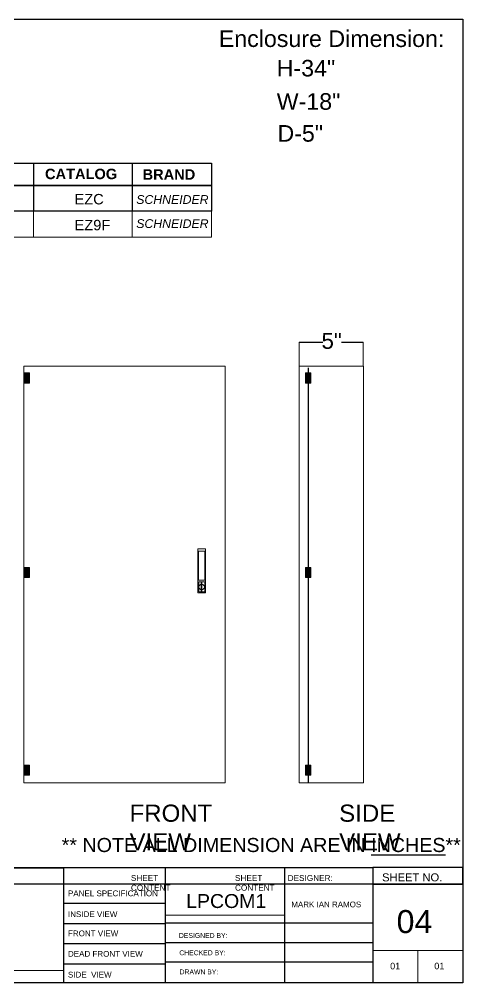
# Model space of a CAD drawing. Header units: inches. Extents: x 18739 to 22272, y 3658 to 7913.
# Drawn here: x 20412 to 20956, y 3658 to 4839 of the extents above; entities that cross this region are included whole.
import ezdxf

# ---------------------------------------------------------------- set-up
doc = ezdxf.new("R2010")
doc.units = ezdxf.units.IN
doc.header["$MEASUREMENT"] = 0
doc.layers.add('DOOR', color=1, linetype='Continuous')
doc.layers.add('ENCLOSRURE', color=7, linetype='Continuous', lineweight=20)
doc.styles.get("Standard").update_dxf_attribs({"font": 'arial.ttf'})
doc.styles.add('style2', font='swissk.ttf')

msp = doc.modelspace()

# ---------------------------------------------------------------- hatches: boundary and pattern name
at = {"layer": 'ENCLOSRURE'}
h = msp.add_hatch(color=0, dxfattribs=at)
h.dxf.hatch_style = 1
h.paths.add_polyline_path([(20424.9103, 4405.63976), (20418.2777, 4405.63976), (20418.2777, 4393.33014), (20424.9103, 4393.33014)])
h = msp.add_hatch(color=0, dxfattribs=at)
h.dxf.hatch_style = 1
h.paths.add_polyline_path([(20769.76446, 4405.63976), (20763.13185, 4405.63976), (20763.13185, 4393.33014), (20769.76446, 4393.33014)])
h = msp.add_hatch(color=0, dxfattribs=at)
h.dxf.hatch_style = 1
h.paths.add_polyline_path([(20424.9103, 4167.32568), (20418.2777, 4167.32568), (20418.2777, 4155.01606), (20424.9103, 4155.01606)])
h = msp.add_hatch(color=0, dxfattribs=at)
h.dxf.hatch_style = 1
h.paths.add_polyline_path([(20769.76446, 4167.32568), (20763.13185, 4167.32568), (20763.13185, 4155.01606), (20769.76446, 4155.01606)])
h = msp.add_hatch(color=0, dxfattribs=at)
h.dxf.hatch_style = 1
h.paths.add_polyline_path([(20424.9103, 3925.02019), (20418.2777, 3925.02019), (20418.2777, 3912.71058), (20424.9103, 3912.71058)])
h = msp.add_hatch(color=0, dxfattribs=at)
h.dxf.hatch_style = 1
h.paths.add_polyline_path([(20769.76446, 3925.02019), (20763.13185, 3925.02019), (20763.13185, 3912.71058), (20769.76446, 3912.71058)])

# ---------------------------------------------------------------- linework, layer by layer
for p, q in [((20429.8976, 4662.86628), (20429.8976, 4603.89671)), ((20550.55695, 4662.86628), (20550.55695, 4603.89671)), ((19436.98745, 3799.23125, 0.05314), (20845.69867, 3799.23125, 0.05314)), ((20591.39326, 3658.14299, 0.05845), (20591.39326, 3798.89549, 0.05845)), ((20737.9697, 3658.14299, 0.05845), (20737.9697, 3798.89549, 0.05845)), ((20845.69867, 3799.23125, 0.05845), (20845.69867, 3658.17672, 0.05845)), ((20955.18137, 3779.05577, 0.05845), (19827.96262, 3779.05568, -0.00692)), ((20591.39326, 3755.15561, 439.94808), (20466.48565, 3755.15561, 439.95769)), ((20591.39326, 3730.39018, 439.94808), (20466.48565, 3730.39018, 439.95769)), ((20845.69867, 3731.14001, 0.04906), (20591.39326, 3731.14001, 0.05841)), ((20591.39326, 3705.62475, 439.94808), (20466.48565, 3705.62475, 439.95769)), ((20845.69867, 3707.18212, 0.04906), (20591.42131, 3707.18212, 0.05841)), ((20591.39326, 3680.85931, 439.94808), (20466.48565, 3680.85931, 439.95769)), ((20845.69867, 3683.22424, 0.04906), (20591.39326, 3683.22424, 0.0584))]:
    msp.add_line(p, q)
at = {"color": 251, "true_color": 0x636466}
for p, q in [((20755.28442, 4443.5588), (20784.4365, 4443.5588)), ((20807.23351, 4443.5588), (20833.7336, 4443.5588))]:
    msp.add_line(p, q, dxfattribs=at)
at = {"color": 0}
msp.add_line((20766.29956, 4411.85805), (20766.29956, 3904.09961), dxfattribs=at)
at = {"elevation": 0.05845}
for points in [[(19436.98745, 3658.14299), (19436.98745, 4839.26136), (20955.76081, 4839.26136), (20955.76081, 3658.14299)], [(20466.48565, 3658.14299), (20087.9846, 3658.14299), (20087.9846, 3798.89549), (20466.48565, 3798.89549)], [(20845.69867, 3779.05577), (20955.76081, 3778.98566), (20955.76081, 3799.36009), (20845.69867, 3799.23125)]]:
    msp.add_lwpolyline(points, close=True, dxfattribs=at)
for points in [[(20282.33174, 4662.86628), (20647.91062, 4662.86628), (20647.91062, 4635.62757), (20282.33174, 4635.62757)], [(20282.33174, 4635.62757), (20647.91062, 4635.62757), (20647.91062, 4603.89671), (20282.33174, 4603.89671)]]:
    msp.add_lwpolyline(points)
at = {"layer": 'ENCLOSRURE'}
for p, q in [((20429.8976, 4603.89671), (20429.8976, 4572.16585)), ((20550.55695, 4603.89671), (20550.55695, 4572.16585))]:
    msp.add_line(p, q, dxfattribs=at)
at = {"layer": 'ENCLOSRURE', "color": 252}
for p, q in [((20755.28442, 4413.88283), (20755.28442, 4443.5588)), ((20833.7336, 4413.88283), (20833.7336, 4443.5588))]:
    msp.add_line(p, q, dxfattribs=at)
at = {"layer": 'ENCLOSRURE', "color": 0}
for p, q in [((20591.39326, 3740.91095), (20737.9697, 3740.91095)), ((20845.69867, 3697.50795), (20955.76081, 3697.50795)), ((20900.72974, 3697.50795), (20900.8693, 3658.14299, 0.05845)), ((20088.34939, 3673.16203, 0.05845), (20466.46966, 3673.16203, -0.92176))]:
    msp.add_line(p, q, dxfattribs=at)
at = {"layer": 'ENCLOSRURE'}
for points in [[(20647.91062, 4572.16585), (19955.71881, 4572.16585), (19955.71881, 4603.89671), (20647.91062, 4603.89671)], [(20417.88469, 4413.88283), (20664.73353, 4413.88283), (20664.73353, 3903.31754), (20417.88469, 3903.31754)], [(20755.28442, 4413.88283), (20834.34197, 4413.88283), (20834.34197, 3903.31754), (20755.28442, 3903.31754)]]:
    msp.add_lwpolyline(points, close=True, dxfattribs=at)
at = {"layer": 'ENCLOSRURE', "color": 0}
for points in [[(20418.2777, 4405.63976), (20424.9103, 4405.63976), (20424.9103, 4393.33014), (20418.2777, 4393.33014)], [(20763.13185, 4405.63976), (20769.76446, 4405.63976), (20769.76446, 4393.33014), (20763.13185, 4393.33014)], [(20418.2777, 4167.32568), (20424.9103, 4167.32568), (20424.9103, 4155.01606), (20418.2777, 4155.01606)], [(20763.13185, 4167.32568), (20769.76446, 4167.32568), (20769.76446, 4155.01606), (20763.13185, 4155.01606)], [(20418.2777, 3925.02019), (20424.9103, 3925.02019), (20424.9103, 3912.71058), (20418.2777, 3912.71058)], [(20763.13185, 3925.02019), (20769.76446, 3925.02019), (20769.76446, 3912.71058), (20763.13185, 3912.71058)]]:
    msp.add_lwpolyline(points, close=True, dxfattribs=at)
at = {"layer": 'ENCLOSRURE', "color": 7}
msp.add_lwpolyline([(20631.02271, 4189.92594), (20640.69613, 4189.92594), (20640.69613, 4135.94023), (20631.02271, 4135.94023)], close=True, dxfattribs=at)
at = {"layer": 'ENCLOSRURE', "color": 8}
for points in [[(20632.06616, 4187.20529), (20639.62053, 4187.20529), (20639.62053, 4151.5053), (20632.06616, 4151.5053)], [(20632.24703, 4149.43712), (20639.6071, 4149.43712), (20639.6071, 4137.44048), (20632.24703, 4137.44048)], [(20635.35916, 4149.39847), (20636.17521, 4149.39847), (20636.17521, 4137.48206), (20635.35916, 4137.48206)]]:
    msp.add_lwpolyline(points, close=True, dxfattribs=at)
at = {"layer": 'ENCLOSRURE', "color": 9}
msp.add_circle((20635.84938, 4143.2918), 3.35455, dxfattribs=at)

# ---------------------------------------------------------------- texts
at = {"color": 0}
msp.add_text('SHEET NO.', height=9.802137, dxfattribs=at).set_placement((20856.94034, 3782.4006, 1905.13037))
at = {"attachment_point": 1}
for s, width, heights, insert, char_height in [('\\pt34.989;{\\fArial|b1|i0|c0|p34;\\H1.0975x;CATALOG\\P}', 2.7127744, [0], (20443.93471, 4656.0451), 11.6628616), ('\\pt34.989;{\\fArial|b1|i0|c0|p34;\\H1.0975x;BRAND\\P}', 2.7127744, [0], (20563.493, 4655.39886), 11.6628616), ('\\pt34.989;{\\H1.0975x;EZC \\P}', 2.7313605, [0.83509], (20480.16572, 4625.11062), 11.6628616), ('{\\fArial|b0|i1|c0|p34;\\H1.0975x;SCHNEIDER }', 8.8886288, [0.83509], (20555.72237, 4623.66573), 9.8126081), ('\\pt34.989;{\\H1.0975x;EZ9F \\P}', 2.7313605, [0.83509], (20480.16572, 4593.37976), 11.6628616), ('{\\fArial|b0|i1|c0|p34;\\H1.0975x;SCHNEIDER }', 8.8886288, [0.83509], (20555.72237, 4594.14292), 9.8126081), ('DESIGNED BY:', 91.7572825, [0.83509], (20608.00784, 3719.07174, 0.05845), 5.9894712), ('CHECKED BY:', 91.7572825, [0.83509], (20608.51307, 3697.84766, 0.05845), 5.9894712), ('DRAWN BY:', 91.7572825, [0.83509], (20608.84485, 3674.41336, 0.05845), 5.989471)]:
    msp.add_mtext_dynamic_manual_height_columns(s, width=width, gutter_width=1, heights=heights, dxfattribs=dict(at, insert=insert, char_height=char_height))
note = msp.add_mtext_dynamic_manual_height_columns('FRONT ', width=54.121808, gutter_width=23.56707, heights=[0.83509, 0], dxfattribs=dict(insert=(20469.86628, 3876.54476), char_height=21.067271, attachment_point=1))
for column, words in zip(note.columns.linked_columns, ['VIEW']):
    column.text = words
note = msp.add_mtext_dynamic_manual_height_columns('SIDE ', width=54.121808, gutter_width=23.56707, heights=[0.83509, 0], dxfattribs=dict(insert=(20726.69348, 3876.54476), char_height=21.067271, attachment_point=1))
for column, words in zip(note.columns.linked_columns, ['VIEW']):
    column.text = words
at = {"insert": (20464.33103, 3835.61866, -252.84248), "char_height": 17.2633145, "width": 527.7740165, "attachment_point": 1}
msp.add_mtext('** NOTE ALL DIMENSION ARE IN {\\LINCHES}** ', dxfattribs=at)
at = {"color": 0}
note = msp.add_mtext_dynamic_manual_height_columns('SHEET ', width=70.8771784, gutter_width=1, heights=[0.83509, 0], dxfattribs=dict(at, insert=(20477.30879, 3790.16669, 0.05845), char_height=7.1873655, attachment_point=1))
for column, words in zip(note.columns.linked_columns, ['CONTENT']):
    column.text = words
note = msp.add_mtext_dynamic_manual_height_columns('SHEET ', width=70.8771784, gutter_width=1, heights=[0.83509, 0], dxfattribs=dict(at, insert=(20604.87036, 3790.16669, 0.05845), char_height=7.1873655, attachment_point=1))
for column, words in zip(note.columns.linked_columns, ['CONTENT']):
    column.text = words
at = {"color": 0, "insert": (20741.28437, 3790.16669, 0.05845), "char_height": 7.187365, "attachment_point": 1}
msp.add_mtext_dynamic_manual_height_columns('DESIGNER:', width=40.9522683, gutter_width=1, heights=[0.83509], dxfattribs=at)
at = {"insert": (20616.93562, 3766.83771, 0.16664), "char_height": 17.074936, "attachment_point": 1, "style": 'style2'}
msp.add_mtext_dynamic_manual_height_columns('LPCOM1', width=91.7572825, gutter_width=1, heights=[0.83509], dxfattribs=at)
at = {"layer": 'DOOR', "color": 253, "lineweight": 0, "style": 'style2'}
msp.add_text('04', height=28.221152, dxfattribs=at).set_placement((20874.74422, 3719.01417, -337.06872))
at = {"layer": 'ENCLOSRURE', "color": 0}
for s, height, p in [('Enclosure Dimension:', 20.3487418, (20656.84595, 4805.29275)), ('H-34"', 20.348742, (20727.83322, 4769.14615)), ('W-18"', 20.348742, (20727.83322, 4728.31081)), ('D-5"', 20.348742, (20728.7295, 4689.20775)), ('PANEL SPECIFICATION', 7.031156, (20472.05996, 3764.19802)), ('INSIDE VIEW', 7.031156, (20472.05996, 3738.63849)), ('FRONT VIEW', 7.031156, (20472.05996, 3715.14457)), ('DEAD FRONT VIEW', 7.031156, (20472.05996, 3690.03039)), ('01', 7.968077, (20866.85281, 3674.63788)), ('01', 7.968077, (20920.92671, 3674.63788)), ('SIDE  VIEW', 7.031156, (20472.05996, 3664.51114))]:
    msp.add_text(s, height=height, dxfattribs=at).set_placement(p)
at = {"layer": 'ENCLOSRURE'}
msp.add_text('5"', height=19.561851, dxfattribs=at).set_placement((20782.70454, 4435.24554))
at = {"layer": 'ENCLOSRURE', "color": 0, "style": 'style2'}
msp.add_text('MARK IAN RAMOS', height=6.9839647, dxfattribs=at).set_placement((20745.73098, 3750.63809))

doc.saveas('drawing.dxf')
